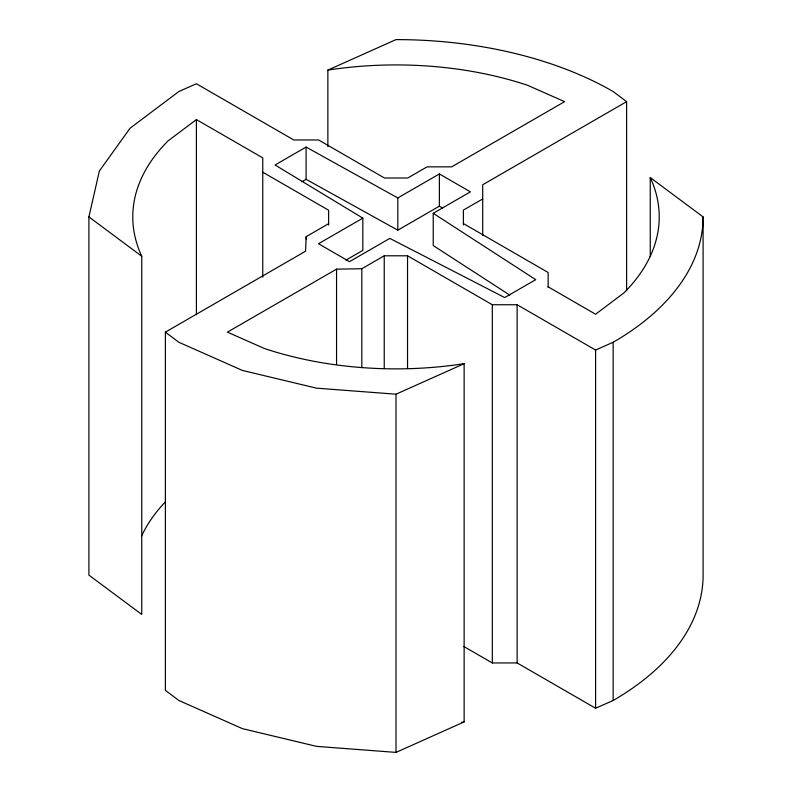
<?xml version="1.0" encoding="UTF-8"?>
<svg xmlns="http://www.w3.org/2000/svg" width="792" height="792" viewBox="0 0 792 792"><rect width="100%" height="100%" fill="white"/><g stroke="black" fill="none" stroke-linecap="round" stroke-linejoin="round"><path stroke-width="1.19" d="M328.621 223.69L306.197 236.63L305.534 251.222L165.38 332.135L165.38 690.337L178.853 700.474L242.451 728.65L316.523 746.361L396 752.4L464.132 721.898L464.132 363.686A263.221 151.975 0 0 1 264.389 348.51L227.423 332.135L336.56 269.132L361.815 268.745L384.239 255.796L407.543 255.796L492.307 304.742L517.126 304.742L595.594 350.044L613.147 342.273A307.098 177.299 0 0 0 703.098 216.899L650.252 177.566A263.221 151.975 0 0 1 623.957 292.882L595.594 314.226L548.143 286.833M262.756 277.2L262.756 157.875L196.406 119.572L168.043 140.917A263.221 151.975 0 0 0 141.748 256.232L141.748 614.434L88.902 575.101L88.902 216.899L99.366 171.013L130.046 128.245L178.853 91.526L196.406 83.754L293.773 139.966L318.592 139.966L384.457 178.002L407.761 178.002L427.086 166.845L451.678 166.845L564.577 101.663L527.611 85.288A263.221 151.975 0 0 0 327.868 70.102L327.868 146.688M509.85 295.149L433.224 245.56L433.224 213.315L470.398 191.852L439.382 173.943L397.812 197.941L306.088 147.074L275.062 164.983L362.835 218.137L362.835 250.381L345.946 260.132M301.811 181.784L306.088 179.319L397.812 230.185L439.382 206.177L442.589 208.039M362.835 218.137L318.493 243.738L349.519 261.647L389.793 238.392L504.712 297.574L535.738 279.665L433.224 213.315M327.868 70.102L396 39.6A307.098 177.299 0 0 1 613.147 91.526L626.62 101.663L482.704 184.754L482.704 235.392M482.704 198.95L463.379 210.108L463.379 224.928M165.38 332.135L178.853 342.273L242.451 370.448L316.523 388.159L396 394.198L464.132 363.686M463.696 646.421L492.307 662.944L517.126 662.944L595.594 708.246L613.147 700.474A307.098 177.299 0 0 0 703.098 575.101L703.098 216.899M463.379 223.562L548.143 272.498L548.143 287.328M262.756 172.21L328.621 210.236L328.621 225.057M88.902 216.899L141.748 256.232M650.252 177.566L650.252 256.618M626.62 101.663L626.62 290.644M613.147 342.273L613.147 700.474M595.594 350.044L595.594 708.246M517.126 304.742L517.126 662.944M492.307 304.742L492.307 662.944M439.382 173.943L439.382 206.177M407.543 255.796L407.543 368.201M397.812 197.941L397.812 230.185M396 394.198L396 752.4M384.239 255.796L384.239 368.201M361.815 268.745L361.815 367.557M336.56 269.132L336.56 364.241M306.197 236.63L306.197 239.105M306.088 147.074L306.088 179.319M196.406 119.572L196.406 314.731M464.132 721.898A263.221 151.975 0 0 1 461.776 722.254M141.748 535.768A263.221 151.975 0 0 1 165.32 501.9"/></g></svg>
